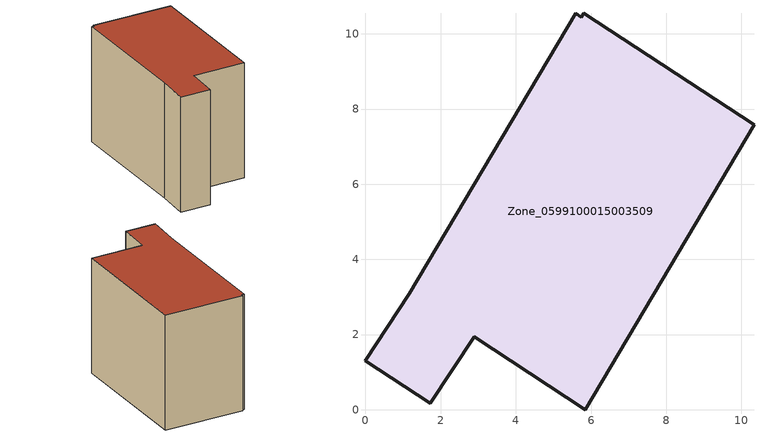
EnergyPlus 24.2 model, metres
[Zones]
Zone_0599100015003509
 floor ground (C_G): 1.73,0.17 0,1.31 1.17,3.09 5.59,10.55 5.74,10.44 5.8,10.55 10.34,7.58 5.85,0 2.89,1.94 z0.77
 wall outside (C_F): 0,1.31 1.73,0.17 2.89,1.94 5.85,0 10.34,7.58 5.8,10.55 5.74,10.44 5.59,10.55 1.17,3.09 0,1.31 z0.77:8.76
 roof outside (C_R): 5.59,10.55 1.17,3.09 0,1.31 1.73,0.17 2.89,1.94 5.85,0 10.34,7.58 5.8,10.55 5.74,10.44 z8.76
[BUILDING]
Pand.0599100015003509: North Axis=0; Terrain=City; Loads Convergence Tolerance Value=0.04; Temperature Convergence Tolerance Value=0.4; Solar Distribution=FullExterior; Maximum Number of Warmup Days=25; Minimum Number of Warmup Days=1
[Site:Location]
Rotterdam.The.Hague.AP_ZH_NLD Design_Conditions: Latitude=51.96; Longitude=4.45; Time Zone=1; Elevation=-4.5
[SITE:GROUNDTEMPERATURE:BUILDINGSURFACE]
18, 18, 18, 18, 18, 18, 18, 18, 18, 18, 18, 18
[MATERIAL] Thermal Absorptance=0.9; Solar Absorptance=0.7; Visible Absorptance=0.7
Name | Roughness | Thickness | Conductivity | Density | Specific Heat
G.TC.1965-1974 | MediumSmooth | 0.15 | 0.882353 | 540 | 1210
F.TC.1965-1974 | Rough | 0.3 | 0.697674 | 1920 | 840
R.TC.1965-1974 | MediumRough | 0.2 | 0.232558 | 1500 | 1000
[CONSTRUCTION]
C_G: G.TC.1965-1974
C_F: F.TC.1965-1974
C_R: R.TC.1965-1974
[ZONE]
Zone_0599100015003509: Type=1; Multiplier=1; Ceiling Height=Autocalculate; Volume=Autocalculate; Floor Area=autocalculate; Part of Total Floor Area=Yes
[ZONEINFILTRATION:DESIGNFLOWRATE]
Infil_Zone_0599100015003509: Zone or ZoneList or Space or SpaceList=Zone_0599100015003509; Schedule=AlwaysOn; Design Flow Rate Calculation Method=Flow/Area; Flow Rate per Floor Area=0.003; Constant Term Coefficient=1; Temperature Term Coefficient=0; Velocity Term Coefficient=0; Velocity Squared Term Coefficient=0
[HVACTEMPLATE:ZONE:IDEALLOADSAIRSYSTEM]
Zone_0599100015003509: Maximum Heating Supply Air Temperature=50; Minimum Cooling Supply Air Temperature=13; Maximum Heating Supply Air Humidity Ratio=0.0156; Minimum Cooling Supply Air Humidity Ratio=0.0077; Heating Limit=NoLimit; Cooling Limit=NoLimit; Dehumidification Control Type=ConstantSensibleHeatRatio; Cooling Sensible Heat Ratio=0.7; Dehumidification Setpoint=60; Humidification Control Type=None; Humidification Setpoint=30; Outdoor Air Method=None; Outdoor Air Flow Rate per Person=0.00944; Outdoor Air Flow Rate per Zone Floor Area=0; Outdoor Air Flow Rate per Zone=0; Demand Controlled Ventilation Type=None; Outdoor Air Economizer Type=NoEconomizer; Heat Recovery Type=None; Sensible Heat Recovery Effectiveness=0.7; Latent Heat Recovery Effectiveness=0.65
[ZONECONTROL:THERMOSTAT]
ThermostatControl_Zone_0599100015003509: Zone or ZoneList=Zone_0599100015003509; Control Type Schedule=DualSetpointControlType; Control 1=Thermostat_Zone_0599100015003509; Temperature Difference Between Cutout And Setpoint=0
[THERMOSTATSETPOINT:DUALSETPOINT]
Thermostat_Zone_0599100015003509: Heating Setpoint Temperature Schedule=HeatingSetpoint_Zone_0599100015003509; Cooling Setpoint Temperature Schedule=CoolingSetpoint_Zone_0599100015003509
[SCHEDULE:COMPACT]
HeatingSetpoint_Zone_0599100015003509: Through: 12/31, For: AllDays, Until: 24:00, 21
CoolingSetpoint_Zone_0599100015003509: Through: 12/31, For: AllDays, Until: 24:00, 24
DualSetpointControlType: Through: 12/31, For: AllDays, Until: 24:00, 4
AlwaysOn: Through: 12/31, For: AllDays, Until: 24:00, 1
